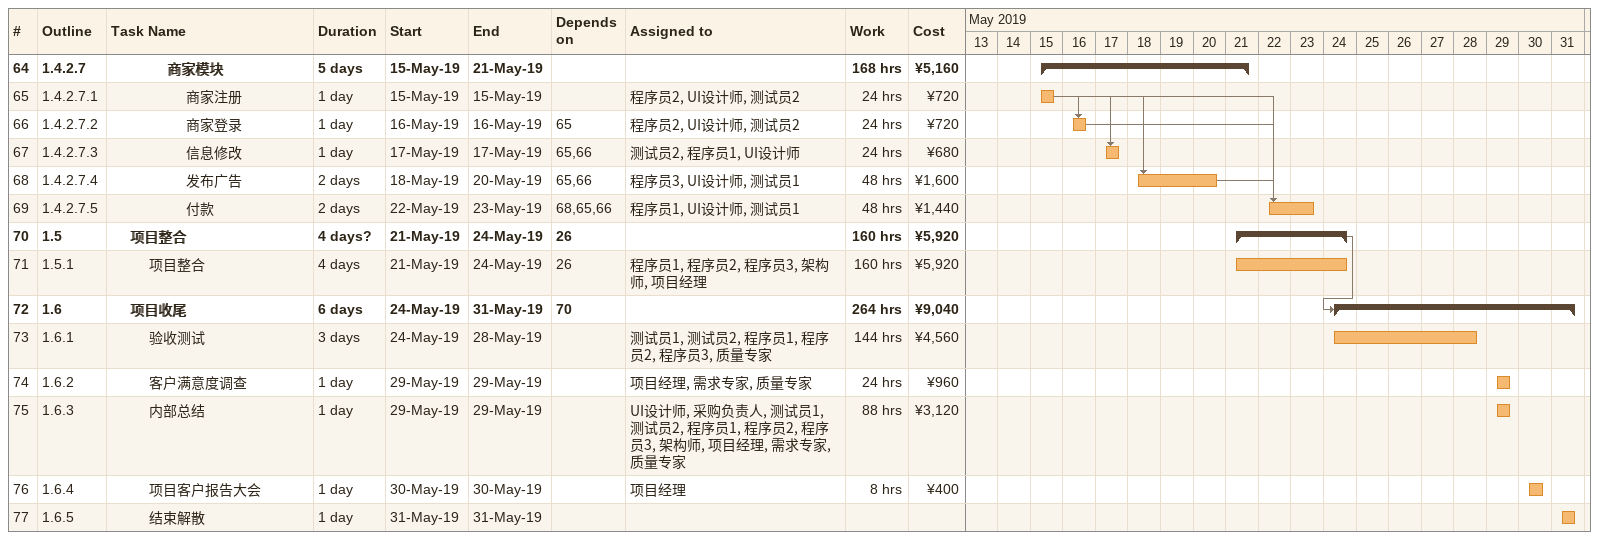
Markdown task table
| ID | WBS | Task | Duration | Start | Finish | Predecessors | Resources | Work (h) | Cost (¥) |
|---|---|---|---|---|---|---|---|---|---|
| 64 | 1.4.2.7 | **商家模块** | 5d | 2019-05-15 | 2019-05-21 |  |  | 168 | 5160 |
| 65 | 1.4.2.7.1 | 商家注册 | 1d | 2019-05-15 | 2019-05-15 |  | 程序员2, UI设计师, 测试员2 | 24 | 720 |
| 66 | 1.4.2.7.2 | 商家登录 | 1d | 2019-05-16 | 2019-05-16 | 65 | 程序员2, UI设计师, 测试员2 | 24 | 720 |
| 67 | 1.4.2.7.3 | 信息修改 | 1d | 2019-05-17 | 2019-05-17 | 65, 66 | 测试员2, 程序员1, UI设计师 | 24 | 680 |
| 68 | 1.4.2.7.4 | 发布广告 | 2d | 2019-05-18 | 2019-05-20 | 65, 66 | 程序员3, UI设计师, 测试员1 | 48 | 1600 |
| 69 | 1.4.2.7.5 | 付款 | 2d | 2019-05-22 | 2019-05-23 | 68, 65, 66 | 程序员1, UI设计师, 测试员1 | 48 | 1440 |
| 70 | 1.5 | **项目整合** | 4d? | 2019-05-21 | 2019-05-24 | 26 |  | 160 | 5920 |
| 71 | 1.5.1 | 项目整合 | 4d | 2019-05-21 | 2019-05-24 | 26 | 程序员1, 程序员2, 程序员3, 架构师, 项目经理 | 160 | 5920 |
| 72 | 1.6 | **项目收尾** | 6d | 2019-05-24 | 2019-05-31 | 70 |  | 264 | 9040 |
| 73 | 1.6.1 | 验收测试 | 3d | 2019-05-24 | 2019-05-28 |  | 测试员1, 测试员2, 程序员1, 程序员2, 程序员3, 质量专家 | 144 | 4560 |
| 74 | 1.6.2 | 客户满意度调查 | 1d | 2019-05-29 | 2019-05-29 |  | 项目经理, 需求专家, 质量专家 | 24 | 960 |
| 75 | 1.6.3 | 内部总结 | 1d | 2019-05-29 | 2019-05-29 |  | UI设计师, 采购负责人, 测试员1, 测试员2, 程序员1, 程序员2, 程序员3, 架构师, 项目经理, 需求专家, 质量专家 | 88 | 3120 |
| 76 | 1.6.4 | 项目客户报告大会 | 1d | 2019-05-30 | 2019-05-30 |  | 项目经理 | 8 | 400 |
| 77 | 1.6.5 | 结束解散 | 1d | 2019-05-31 | 2019-05-31 |  |  |  |  |
